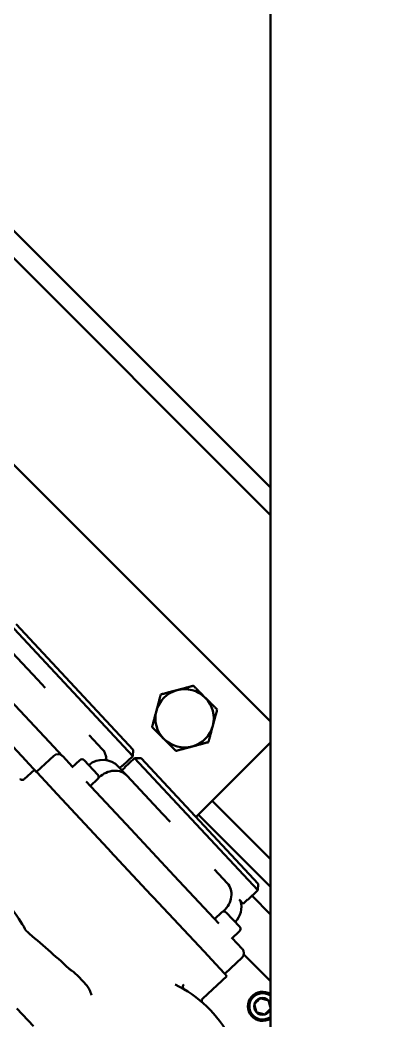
# Model space of a CAD drawing. Header units: inches. Extents: x 11 to 1621, y 11 to 1332.
# Drawn here: x 1289.54 to 1294.15, y 396.12 to 408.97 of the extents above; entities that cross this region are included whole.
import ezdxf

# ---------------------------------------------------------------- set-up
doc = ezdxf.new("R2010")
doc.units = ezdxf.units.IN
doc.header["$LTSCALE"] = 48
doc.header["$MEASUREMENT"] = 0
doc.layers.add('Visible (ANSI)', color=7, linetype='Continuous', lineweight=50)

msp = doc.modelspace()

# ---------------------------------------------------------------- linework, layer by layer
at = {"layer": 'Visible (ANSI)'}
for p, q in [((1281.994866, 413.729963), (1292.759479, 402.965349)), ((1281.836771, 413.534504), (1292.759479, 402.611796)), ((1292.759479, 390.424267), (1292.759479, 410.701101)), ((1292.759479, 399.960131), (1288.651107, 404.068503)), ((1290.992414, 399.516219), (1289.408245, 401.215033)), ((1290.995329, 399.599685), (1289.491711, 401.212118)), ((1289.309642, 400.988839), (1289.770184, 400.494967)), ((1289.863596, 400.394795), (1289.770184, 400.494967)), ((1289.91671, 399.702835), (1289.358267, 400.301691)), ((1289.62217, 399.455847), (1289.091335, 400.025098)), ((1290.432381, 399.784848), (1290.598791, 399.606395)), ((1289.91671, 399.702835), (1290.0889, 399.518183)), ((1291.802252, 398.734366), (1292.759479, 399.691594)), ((1289.977612, 399.52207), (1289.754463, 399.31398)), ((1290.091182, 399.515737), (1290.0889, 399.518183)), ((1290.091182, 399.515737), (1290.21805, 399.379687)), ((1290.598791, 399.606395), (1290.627876, 399.575205)), ((1290.992414, 399.516219), (1290.862844, 399.395392)), ((1291.014221, 399.492835), (1290.88465, 399.372008)), ((1290.995329, 399.599685), (1290.992414, 399.516219)), ((1292.59839, 397.794021), (1291.014221, 399.492835)), ((1291.097686, 399.48992), (1291.014221, 399.492835)), ((1292.601305, 397.877486), (1291.097686, 399.48992)), ((1289.62217, 399.455847), (1289.630782, 399.446611)), ((1289.643649, 399.432813), (1289.630782, 399.446611)), ((1289.648665, 399.427434), (1289.643649, 399.432813)), ((1289.648665, 399.427434), (1289.727613, 399.342773)), ((1290.207985, 399.370301), (1290.311629, 399.466951)), ((1290.367272, 399.465008), (1290.5418, 399.27785)), ((1290.808383, 399.381635), (1290.915617, 399.26664)), ((1290.824003, 399.364885), (1290.859994, 399.398448)), ((1290.8875, 399.368952), (1290.851508, 399.335389)), ((1290.862844, 399.395392), (1290.859994, 399.398448)), ((1290.8875, 399.368952), (1290.88465, 399.372008)), ((1289.597727, 399.221653), (1289.727613, 399.342773)), ((1289.727613, 399.342773), (1289.756468, 399.31183)), ((1289.758266, 399.309901), (1289.756468, 399.31183)), ((1289.758266, 399.309901), (1289.761396, 399.306546)), ((1289.761396, 399.306546), (1289.762605, 399.305249)), ((1289.92098, 399.135413), (1289.762605, 399.305249)), ((1290.558473, 399.245538), (1290.550059, 399.237691)), ((1290.915617, 399.26664), (1291.37616, 398.772769)), ((1289.542688, 399.223581), (1289.542687, 399.223583)), ((1289.92098, 399.135413), (1290.019698, 399.02955)), ((1290.019698, 399.02955), (1289.92098, 399.135413)), ((1290.391666, 399.193506), (1290.964243, 398.579493)), ((1290.446278, 399.134943), (1290.539857, 399.222206)), ((1290.019698, 399.02955), (1290.670815, 398.331313)), ((1292.759479, 398.192379), (1292.009872, 398.941986)), ((1291.469572, 398.672597), (1291.37616, 398.772769)), ((1292.759479, 397.838825), (1291.833095, 398.76521)), ((1292.759479, 397.838825), (1291.833095, 398.76521)), ((1291.522685, 397.980637), (1290.964243, 398.579493)), ((1290.675831, 398.325934), (1290.670815, 398.331313)), ((1290.688698, 398.312136), (1290.675831, 398.325934)), ((1290.688698, 398.312136), (1290.697311, 398.3029)), ((1291.228145, 397.733649), (1290.697311, 398.3029)), ((1291.522685, 397.980637), (1292.095262, 397.366624)), ((1292.038357, 398.06265), (1292.204767, 397.884197)), ((1292.204767, 397.884197), (1292.233852, 397.853007)), ((1292.601305, 397.877486), (1292.59839, 397.794021)), ((1291.228145, 397.733649), (1291.236758, 397.724413)), ((1291.249625, 397.710615), (1291.236758, 397.724413)), ((1291.254641, 397.705236), (1291.249625, 397.710615)), ((1291.254641, 397.705236), (1291.905758, 397.006999)), ((1292.59839, 397.794021), (1292.46882, 397.673194)), ((1292.521982, 397.722769), (1292.759479, 397.485272)), ((1292.408383, 397.622549), (1292.356991, 397.677661)), ((1292.408383, 397.622549), (1292.46597, 397.67625)), ((1292.46882, 397.673194), (1292.46597, 397.67625)), ((1292.04065, 397.425187), (1292.134229, 397.512451)), ((1292.158802, 397.529395), (1292.150388, 397.521548)), ((1292.189873, 397.510508), (1292.3644, 397.32335)), ((1292.258813, 397.171057), (1292.362457, 397.267707)), ((1292.268878, 397.180443), (1292.395746, 397.044393)), ((1292.398028, 397.041947), (1292.395746, 397.044393)), ((1291.905758, 397.006999), (1292.004476, 396.901136)), ((1292.004476, 396.901136), (1291.905758, 397.006999)), ((1292.394142, 396.930659), (1292.170993, 396.722569)), ((1292.759479, 396.625365), (1292.416599, 396.968245)), ((1292.162851, 396.7313), (1292.004476, 396.901136)), ((1290.400983, 396.571345), (1290.291957, 396.68826)), ((1291.889879, 396.406594), (1292.197843, 396.693775)), ((1292.162851, 396.7313), (1292.16406, 396.730003)), ((1292.16406, 396.730003), (1292.16719, 396.726647)), ((1292.168988, 396.724719), (1292.16719, 396.726647)), ((1292.168988, 396.724719), (1292.197843, 396.693775)), ((1291.655643, 396.520088), (1291.68375, 396.502525)), ((1289.715618, 396.047849), (1289.500815, 396.278196)), ((1291.887909, 396.350925), (1291.887937, 396.350952))]:
    msp.add_line(p, q, dxfattribs=at)
for radius in [48.3125, 46.34375, 42.829288, 42.579288]:
    msp.add_circle((1247.196979, 358.380235), radius, dxfattribs=at)
for centre, radius, start, end in [((1291.656311, 400.002639), 0.375, 105, 165), ((1291.656311, 400.002639), 0.375, 45, 105), ((1291.656311, 400.002639), 0.375, 345, 45), ((1291.656311, 400.002639), 0.375, 165, 225), ((1291.656311, 400.002639), 0.375, 285, 345), ((1291.656311, 400.002639), 0.375, 225, 285), ((1290.031313, 399.464483), 0.07874, 43, 133), ((1290.338479, 399.438157), 0.03937, 43.000202, 133), ((1290.606829, 399.193683), 0.275591, 43, 130.9532869), ((1290.513006, 399.251), 0.03937, 313, 42.999798), ((1292.110447, 397.58125), 0.275591, 315.0467131, 16.2344994), ((1292.161079, 397.483657), 0.03937, 43.000202, 133), ((1292.335607, 397.2965), 0.03937, 313, 42.999798), ((1292.340441, 396.988246), 0.07874, 313, 43), ((1290.849232, 395.167016), 1.574803, 28, 64.1671597), ((1292.656603, 396.303977), 0.1875, 56.7239413, 303.2760587), ((1292.656603, 396.303977), 0.16875, 52.4367216, 307.5632784), ((1292.656603, 396.303977), 0.108253, 105, 165), ((1292.656603, 396.303977), 0.108253, 45, 105), ((1292.656603, 396.303977), 0.108253, 165, 225), ((1292.656603, 396.303977), 0.108253, 18.1341442, 45), ((1292.656603, 396.303977), 0.108253, 225, 285), ((1292.656603, 396.303977), 0.108253, 285, 341.8658558)]:
    msp.add_arc(centre, radius, start, end, dxfattribs=at)
for centre, start_param, end_param in [((1290.397237, 399.418443), 5.627010478, 6.283185307), ((1290.714063, 399.078688), 0, 1.570796327), ((1292.003213, 397.696245), 4.71238898, 6.283185307)]:
    msp.add_ellipse(centre, major_axis=(0.201554, 0.187952), ratio=0.827815505, start_param=start_param, end_param=end_param, dxfattribs=at)
for points, weights, degree in [([(1291.559254, 400.364862), (1291.656311, 400.390868), (1291.768383, 400.420898)], [1.92230568987, 1.92230568987, 1.78429035091], 2), ([(1291.768383, 400.420898), (1291.850426, 400.338855), (1291.921476, 400.267805)], [1.78429035091, 1.92230568987, 1.92230568987], 2), ([(1291.294089, 400.099697), (1291.320095, 400.196754), (1291.350125, 400.308826)], [1.92230568987, 1.92230568987, 1.78429035091], 2), ([(1291.350125, 400.308826), (1291.462197, 400.338855), (1291.559254, 400.364862)], [1.78429035091, 1.92230568987, 1.92230568987], 2), ([(1291.921476, 400.267805), (1291.992527, 400.196754), (1292.074569, 400.114711)], [1.92230568987, 1.92230568987, 1.78429035091], 2), ([(1291.238053, 399.890568), (1291.268083, 400.002639), (1291.294089, 400.099697)], [1.78429035091, 1.92230568987, 1.92230568987], 2), ([(1292.074569, 400.114711), (1292.04454, 400.002639), (1292.018533, 399.905582)], [1.78429035091, 1.92230568987, 1.92230568987], 2), ([(1291.391146, 399.737474), (1291.320095, 399.808525), (1291.238053, 399.890568)], [1.92230568987, 1.92230568987, 1.78429035091], 2), ([(1292.018533, 399.905582), (1291.992527, 399.808525), (1291.962498, 399.696453)], [1.92230568987, 1.92230568987, 1.78429035091], 2), ([(1291.544239, 399.584381), (1291.462197, 399.666424), (1291.391146, 399.737474)], [1.78429035091, 1.92230568987, 1.92230568987], 2), ([(1291.753368, 399.640417), (1291.656311, 399.614411), (1291.544239, 399.584381)], [1.92230568987, 1.92230568987, 1.78429035091], 2), ([(1291.962498, 399.696453), (1291.850426, 399.666424), (1291.753368, 399.640417)], [1.78429035091, 1.92230568987, 1.92230568987], 2), ([(1292.552039, 396.331995), (1292.590312, 396.370268), (1292.628585, 396.408541)], [1.19489831607, 1.37974972887, 1.19489831607], 2), ([(1292.73315, 396.380523), (1292.680867, 396.394532), (1292.628585, 396.408541)], [1.19489831607, 1.37974972887, 1.19489831607], 2), ([(1291.887909, 396.350925), (1291.888677, 396.350118), (1291.889483, 396.349341), (1291.890326, 396.348595)], [0.999999999545, 0.999999999545, 0.999999999545, 0.999999999546], 3), ([(1292.552039, 396.331995), (1292.566048, 396.279712), (1292.580057, 396.22743)], [1.19489831607, 1.37974972887, 1.19489831607], 2), ([(1292.759479, 396.274271), (1292.722254, 396.237045), (1292.684621, 396.199412)], [1.20188226937, 1.37618916967, 1.19489831607], 2), ([(1292.759479, 396.282259), (1292.746506, 396.330675), (1292.73315, 396.380523)], [1.21357989666, 1.36988220148, 1.19489831607], 2), ([(1292.580057, 396.22743), (1292.632339, 396.213421), (1292.684621, 396.199412)], [1.19489831607, 1.37974972887, 1.19489831607], 2)]:
    msp.add_rational_spline(points, weights, degree=degree, dxfattribs=at)
for points, knots in [([(1289.542688, 399.223581), (1289.545002, 399.2211), (1289.548005, 399.218587), (1289.554986, 399.214502), (1289.559046, 399.212905), (1289.567761, 399.2111), (1289.572541, 399.210977), (1289.581638, 399.212364), (1289.58606, 399.213913), (1289.592895, 399.217631), (1289.595584, 399.219655), (1289.597726, 399.221652)], [0, 0, 0, 0, 0.0362842103, 0.0362842103, 0.0731562106, 0.0731562106, 0.1126099546, 0.1126099546, 0.1524465796, 0.1524465796, 0.1849826121, 0.1849826121, 0.1849826121, 0.1849826121]), ([(1289.179418, 397.876794), (1289.254105, 397.790123), (1289.336238, 397.688457), (1289.500615, 397.473417), (1289.569007, 397.373224), (1289.604556, 397.301157)], [0.000001, 0.000001, 0.000001, 0.000001, 0.897196042, 0.897196042, 2.145183627, 2.145183627, 2.145183627, 2.145183627]), ([(1289.632672, 397.263766), (1289.632263, 397.264119), (1289.631856, 397.264476), (1289.631063, 397.265182), (1289.630678, 397.26553), (1289.629861, 397.26628), (1289.62943, 397.266682), (1289.628418, 397.267642), (1289.627841, 397.268203), (1289.625995, 397.270037), (1289.624756, 397.271335), (1289.622353, 397.273983), (1289.621193, 397.275329), (1289.619101, 397.277879), (1289.618163, 397.279074), (1289.612286, 397.286878), (1289.608127, 397.293917), (1289.604556, 397.301157)], [-0.1207114751, -0.1207114751, -0.1207114751, -0.1207114751, -0.1165952926, -0.1165952926, -0.1126432268, -0.1126432268, -0.1081591512, -0.1081591512, -0.102033803, -0.102033803, -0.0883540187, -0.0883540187, -0.0747870554, -0.0747870554, -0.0631620128, -0.0631620128, -0.000001, -0.000001, -0.000001, -0.000001]), ([(1289.632672, 397.263766), (1289.722188, 397.186499), (1289.812789, 397.109205), (1289.993469, 396.951449), (1290.080539, 396.873606), (1290.167971, 396.791363)], [0.000001, 0.000001, 0.000001, 0.000001, 0.901070907, 0.901070907, 1.806085959, 1.806085959, 1.806085959, 1.806085959]), ([(1290.205274, 396.762538), (1290.198757, 396.766898), (1290.192214, 396.771439), (1290.179654, 396.781013), (1290.173684, 396.785989), (1290.167971, 396.791363)], [-0.1214093922, -0.1214093922, -0.1214093922, -0.1214093922, -0.0597698565, -0.0597698565, -0.000001, -0.000001, -0.000001, -0.000001]), ([(1290.205274, 396.762538), (1290.221015, 396.752007), (1290.236323, 396.740222), (1290.265103, 396.71548), (1290.279015, 396.702139), (1290.291957, 396.68826)], [0.000001, 0.000001, 0.000001, 0.000001, 0.1483092415, 0.1483092415, 0.29690746, 0.29690746, 0.29690746, 0.29690746]), ([(1290.400983, 396.571345), (1290.414208, 396.557163), (1290.425416, 396.538442), (1290.445438, 396.494556), (1290.45359, 396.471793), (1290.461706, 396.448577), (1290.461754, 396.448441), (1290.461801, 396.448305)], [0, 0, 0, 0, 0.174908899, 0.174908899, 0.337100928, 0.337100928, 0.3380561419, 0.3380561419, 0.3380561419, 0.3380561419]), ([(1291.645949, 396.583077), (1291.64385, 396.581122), (1291.642067, 396.579038), (1291.637983, 396.572966), (1291.636199, 396.568732), (1291.634166, 396.559257), (1291.634148, 396.5541), (1291.636056, 396.543877), (1291.638028, 396.538903), (1291.642793, 396.53122), (1291.64517, 396.528289), (1291.650359, 396.523296), (1291.653114, 396.521192), (1291.656077, 396.519424)], [-0.1901437709, -0.1901437709, -0.1901437709, -0.1901437709, -0.1692154722, -0.1692154722, -0.1342387434, -0.1342387434, -0.0951998226, -0.0951998226, -0.0548782639, -0.0548782639, -0.0262891542, -0.0262891542, -0.0000000933, -0.0000000933, -0.0000000933, -0.0000000933]), ([(1291.655643, 396.520088), (1291.652714, 396.521919), (1291.650001, 396.524083), (1291.644995, 396.529108), (1291.642742, 396.531991), (1291.638204, 396.539548), (1291.636326, 396.544433), (1291.634496, 396.554565), (1291.634541, 396.559733), (1291.636409, 396.56825), (1291.637688, 396.571623), (1291.641191, 396.577829), (1291.643366, 396.580615), (1291.645949, 396.583077)], [0.0000000313, 0.0000000313, 0.0000000313, 0.0000000313, 0.0263195905, 0.0263195905, 0.0540516226, 0.0540516226, 0.0935059345, 0.0935059345, 0.1326145719, 0.1326145719, 0.1600999388, 0.1600999388, 0.1870497084, 0.1870497084, 0.1870497084, 0.1870497084]), ([(1291.88988, 396.406595), (1291.886776, 396.403701), (1291.884113, 396.400254), (1291.880067, 396.392767), (1291.878638, 396.388627), (1291.877204, 396.380216), (1291.877179, 396.375837), (1291.878518, 396.367411), (1291.879899, 396.363255), (1291.883506, 396.356394), (1291.88556, 396.353501), (1291.887937, 396.350952)], [0, 0, 0, 0, 0.0323389075, 0.0323389075, 0.0648502905, 0.0648502905, 0.0973554394, 0.0973554394, 0.1298608108, 0.1298608108, 0.1564237452, 0.1564237452, 0.1564237452, 0.1564237452])]:
    msp.add_open_spline(points, degree=3, knots=knots, dxfattribs=at)

doc.saveas('drawing.dxf')
